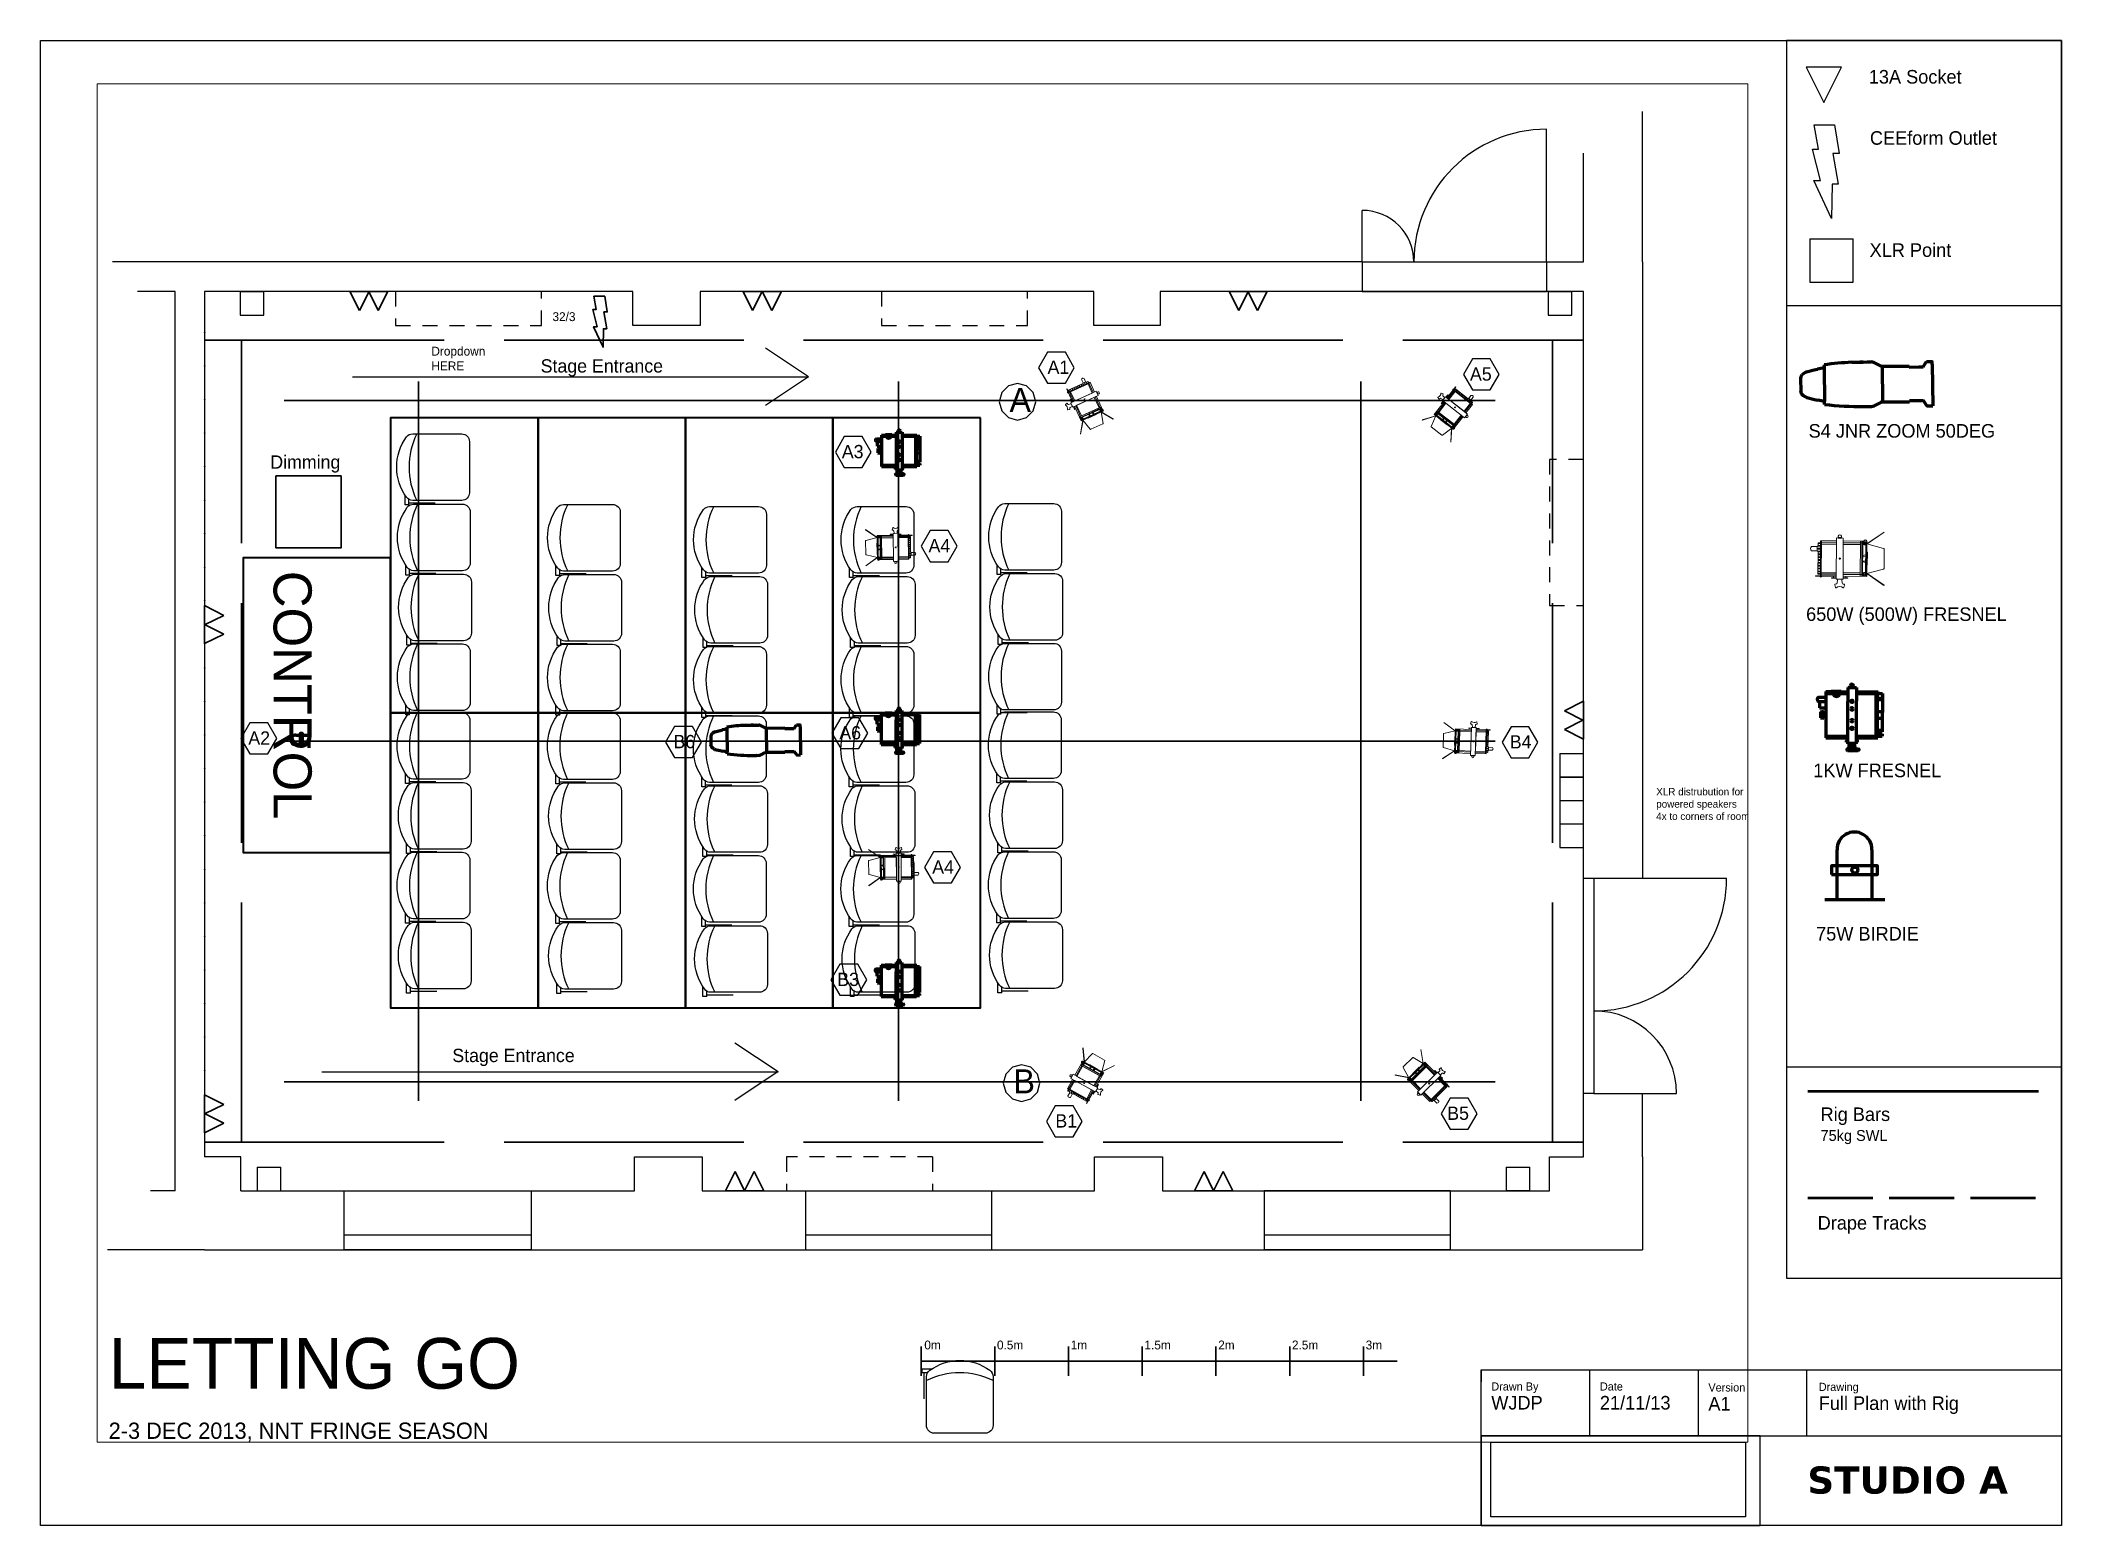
# Paper-space layout 'Print' of a CAD drawing. Header units: millimetres. Extents: x 4 to 2085, y 5 to 966.
# Drawn here: x 3.6 to 376, y 5.2 to 279 of the extents above; entities outside this region: 1.
# The model-space entities are those that its viewports show. They can reach past a viewport. Long polylines and large blocks are cut down to what shows.
import ezdxf

# ---------------------------------------------------------------- set-up
doc = ezdxf.new("R2010")
doc.units = ezdxf.units.MM
doc.linetypes.add('ACAD_ISO02W100', pattern=[15, 12, -3])
doc.linetypes.add('JIS_02_0.7', pattern=[1.35, 0.75, -0.6])
for name, color, linetype, lineweight in [('Curtain Track', 104, 'ACAD_ISO02W100', 30), ('DWG Frame', 7, 'Continuous', 0), ('LANTERNS', 7, 'Continuous', 20), ('LX', 7, 'Continuous', 60), ('Rig', 30, 'Continuous', 30), ('SCALE', 230, 'Continuous', 30), ('Sockets', 40, 'Continuous', 30), ('Staging', 96, 'Continuous', 35)]:
    doc.layers.add(name, color=color, linetype=linetype, lineweight=lineweight)
for name, color, linetype in [('Doors', 16, 'Continuous'), ('FRAME', 7, 'Continuous'), ('Key', 18, 'Continuous'), ('LX NOTES', 210, 'Continuous'), ('Notes', 10, 'Continuous'), ('Radiators', 19, 'JIS_02_0.7'), ('SEAT', 8, 'Continuous'), ('TEXT', 5, 'Continuous'), ('Windows', 150, 'Continuous'), ('XLR', 220, 'Continuous')]:
    doc.layers.add(name, color=color, linetype=linetype)
picture_1 = doc.add_image_def('image1.png', size_in_pixel=(400, 117))

# ---------------------------------------------------------------- blocks, each defined once
blk = doc.blocks.new('S4')
at = {"layer": 'LX'}
for p, q in [((1201.67, 495.42, 17732), (1201.69, 494.07, 17732)), ((1214.37, 496.59, 17732), (1218.16, 496.69, 17732)), ((1218.16, 496.69, 17732), (1219.69, 496.71, 17732)), ((1219.69, 496.71, 17732), (1221.5, 496.73, 17732)), ((1221.5, 496.73, 17732), (1221.41, 496.73, 17732)), ((1221.5, 496.73, 17732), (1223.34, 496.75, 17732)), ((1222.08, 496.74, 17732), (1223.34, 496.75, 17732)), ((1227.54, 494.96, 17732), (1224.56, 496.46, 17732)), ((1247.25, 494.46, 17732), (1248.82, 496.98, 17732)), ((1248.82, 496.98, 17732), (1251.43, 497, 17732)), ((1248.82, 496.98, 17732), (1251.47, 497, 17732)), ((1251.48, 495.66, 17732), (1251.47, 496.97, 17732)), ((1251.48, 495.67, 17732), (1251.65, 476.49, 17732)), ((1193.5, 492.16, 17732), (1197.1, 493.07, 17732)), ((1197.1, 493.07, 17732), (1198.65, 493.45, 17732)), ((1201.69, 494.07, 17732), (1198.65, 493.45, 17732)), ((1201.69, 494.07, 17732), (1201.82, 478.54, 17732)), ((1228.41, 494.76, 17732), (1240.89, 494.87, 17732)), ((1228.41, 494.76, 17732), (1228.56, 478.32, 17732)), ((1240.89, 494.87, 17732), (1240.89, 494.4, 17732)), ((1240.89, 494.4, 17732), (1245.33, 494.44, 17732)), ((1245.33, 494.44, 17732), (1246.56, 494.45, 17732)), ((1246.14, 494.45, 17732), (1246.76, 494.45, 17732)), ((1246.76, 494.45, 17732), (1246.85, 494.46, 17732)), ((1246.76, 494.45, 17732), (1247.25, 494.46, 17732)), ((1190.8, 489.45, 17732), (1190.8, 489.34, 17732)), ((1190.8, 489.33, 17732), (1190.86, 483.09, 17732)), ((1190.8, 489.22, 17732), (1190.8, 489.32, 17732)), ((1190.86, 482.96, 17732), (1190.86, 483.07, 17732)), ((1193.6, 480.3, 17732), (1197.22, 479.45, 17732)), ((1197.22, 479.45, 17732), (1198.78, 479.09, 17732)), ((1201.82, 478.54, 17732), (1198.78, 479.09, 17732)), ((1201.83, 477.18, 17732), (1201.82, 478.54, 17732)), ((1227.69, 478.1, 17732), (1224.73, 476.54, 17732)), ((1228.56, 478.32, 17732), (1241.03, 478.43, 17732)), ((1241.03, 478.9, 17732), (1247.39, 478.95, 17732)), ((1241.03, 478.9, 17732), (1241.03, 478.43, 17732)), ((1249, 476.48, 17732), (1247.39, 478.95, 17732)), ((1219.87, 476.21, 17732), (1221.59, 476.22, 17732)), ((1221.08, 476.22, 17732), (1221.2, 476.22, 17732)), ((1221.69, 476.22, 17732), (1221.59, 476.22, 17732)), ((1221.77, 476.22, 17732), (1223.52, 476.24, 17732)), ((1249.03, 476.46, 17732), (1251.65, 476.48, 17732))]:
    blk.add_line(p, q, dxfattribs=at)
for centre, radius, start, end in [((1220.01, 365.43, 17732), 131.27, 92.4657, 98.0308), ((1220.01, 365.43, 17732), 131.27, 90.1402, 90.8069), ((1223.36, 494.09, 17732), 2.66, 63.2933, 90.5069), ((1251.43, 496.97, 17732), 0.038, 0.5069, 90.5069), ((1251.29, 495.67, 17732), 0.19, 324.7406, 0.5069), ((1197.74, 483.72, 17732), 9.45, 116.6883, 132.1261), ((1228.39, 496.66, 17732), 1.9, 243.2933, 270.5069), ((1192.7, 489.34, 17732), 1.9, 133.097, 180.5069), ((1192.76, 483.11, 17732), 1.9, 180.5069, 227.9168), ((1197.7, 488.81, 17732), 9.45, 228.8877, 244.3255), ((1217.87, 607.47, 17732), 131.27, 262.983, 270.8736), ((1228.57, 476.42, 17732), 1.9, 90.5069, 117.7205), ((1223.49, 478.9, 17732), 2.66, 270.5069, 297.7205), ((1249.03, 476.5, 17732), 0.038, 213.1072, 270.5069)]:
    blk.add_arc(centre, radius, start, end, dxfattribs=at)
blk = doc.blocks.new('S4 New')
at = {"layer": 'Sockets'}
blk.add_blockref('S4', (494.94, 264.14), dxfattribs=at)
blk = doc.blocks.new('s4 new new')
at = {"layer": 'Sockets'}
blk.add_blockref('S4 New', (-1713.96, -753.72), dxfattribs=at)
blk = doc.blocks.new('A$C06720938')
at = {"layer": 'LANTERNS'}
for p, q in [((0, 339.5), (0.9, 340)), ((54.4, 260.1), (0.2, 339.4)), ((54.8, 261.4), (1, 339.9)), ((54.4, 260.1), (75.3, 336.8)), ((168.6, 338.7), (78.2, 339)), ((190.9, 259.6), (171.5, 336.4)), ((245, 338.9), (190.6, 260.9)), ((245.8, 338.3), (190.9, 259.6)), ((245, 338.9), (245.8, 338.4)), ((41.2, 151.2), (41.6, 260.2)), ((41.5, 237.2), (204.5, 236.5)), ((41.5, 230.2), (204.5, 229.5)), ((41.6, 260.2), (204.6, 259.5)), ((41.6, 246.2), (46.6, 246.2)), ((45.5, 245.2), (45.6, 246.2)), ((45.5, 245.2), (54.5, 245.1)), ((45.5, 242.7), (54.5, 242.6)), ((45.5, 237.2), (45.5, 242.7)), ((45.5, 237.2), (54.5, 237.1)), ((46.6, 246.2), (46.6, 260.2)), ((46.6, 257.7), (52.6, 257.6)), ((46.6, 252.7), (52.6, 252.6)), ((46.6, 250.2), (52.6, 250.1)), ((198.1, 255.5), (48.1, 256.2)), ((48.1, 256.2), (48.1, 254.2)), ((198.1, 253.5), (48.1, 254.2)), ((50.2, 151.2), (50.5, 237.2)), ((50.5, 237.2), (50.5, 242.7)), ((52.5, 245.1), (52.6, 260.1)), ((52.5, 239.6), (52.5, 242.6)), ((52.5, 240.6), (193.5, 240.1)), ((52.5, 239.6), (54.5, 239.6)), ((93.1, 260), (54.4, 260.1)), ((54.4, 260.1), (54.4, 256.1)), ((54.5, 242.6), (54.5, 245.1)), ((54.5, 239.6), (191.5, 239.1)), ((54.5, 239.6), (54.5, 237.1)), ((57.2, 151.1), (57.5, 230.1)), ((57.2, 151.1), (57.5, 230.1)), ((57.5, 240.6), (57.6, 260.1)), ((62.1, 260.1), (57.5, 240.6)), ((57.5, 230.1), (188.5, 229.6)), ((153.1, 261.7), (93.1, 262)), ((93.1, 256), (93.1, 262)), ((105, 255.9), (104.6, 257.9)), ((108.5, 240.4), (105.5, 253.9)), ((112, 240.4), (112.1, 253.9)), ((112.1, 255.9), (112.1, 259.9)), ((134, 240.3), (134.1, 253.8)), ((134.1, 255.8), (134.1, 259.8)), ((137.5, 240.3), (140.7, 253.8)), ((141.2, 255.8), (141.6, 257.8)), ((153.1, 255.7), (153.1, 261.7)), ((190.9, 259.6), (153.1, 259.7)), ((184.1, 259.6), (188.5, 240.1)), ((188.2, 150.6), (188.5, 229.6)), ((188.2, 150.6), (188.5, 229.6)), ((188.5, 240.1), (188.6, 259.6)), ((190.9, 259.6), (190.9, 255.6)), ((200.5, 244.5), (191.5, 244.6)), ((191.5, 242.1), (191.5, 244.6)), ((200.5, 242), (191.5, 242.1)), ((193.5, 239.1), (191.5, 239.1)), ((191.5, 239.1), (191.5, 236.6)), ((200.5, 236.5), (191.5, 236.6)), ((193.5, 244.6), (193.6, 259.6)), ((193.5, 239.1), (193.5, 242.1)), ((200.6, 257), (193.6, 257.1)), ((200.6, 252), (193.6, 252.1)), ((200.6, 249.5), (193.6, 249.6)), ((195.2, 150.6), (195.5, 236.6)), ((195.5, 236.6), (195.5, 242.1)), ((198.1, 255.5), (198.1, 253.5)), ((200.5, 244.5), (200.6, 249.5)), ((200.5, 236.5), (200.5, 242)), ((200.6, 252), (200.6, 257)), ((204.2, 150.5), (204.6, 259.5)), ((25.6, 142.8), (18.6, 142.8)), ((25.6, 127.8), (18.6, 127.8)), ((25.6, 127.8), (25.6, 142.8)), ((26.6, 141.8), (25.6, 141.8)), ((26.6, 128.8), (25.6, 128.8)), ((26.6, 127.3), (26.6, 143.3)), ((27.6, 143.3), (26.6, 143.3)), ((27.6, 127.3), (26.6, 127.3)), ((27.5, 119.3), (27.7, 151.3)), ((27.5, 119.3), (217.5, 118.5)), ((27.6, 127.3), (27.6, 143.3)), ((27.7, 151.3), (217.7, 150.5)), ((40.7, 46.7), (41, 119.2)), ((49.7, 36.9), (50, 119.2)), ((56.7, 50.1), (57, 119.1)), ((56.7, 50.1), (57, 119.1)), ((57, 119.1), (188, 118.6)), ((57.2, 151.1), (188.2, 150.6)), ((117.6, 134.9), (127.6, 134.8)), ((122.6, 139.9), (122.6, 129.9)), ((187.7, 49.6), (188, 118.6)), ((187.7, 49.6), (188, 118.6)), ((194.7, 36.3), (195, 118.6)), ((201.7, 49.5), (202, 118.5)), ((203.7, 46), (204, 118.5)), ((210.5, 104.5), (204, 107)), ((210.7, 164.5), (204.2, 162)), ((210.4, 97.5), (210.5, 118.5)), ((210.4, 97.5), (212.4, 97.5)), ((210.7, 150.5), (210.7, 171.5)), ((210.7, 171.5), (212.7, 171.5)), ((212.4, 97.5), (212.5, 118.5)), ((212.7, 150.5), (212.7, 171.5)), ((217.5, 118.5), (217.7, 150.5)), ((217.5, 124.5), (217.6, 144.5)), ((219.5, 124.5), (217.5, 124.5)), ((219.6, 144.5), (217.6, 144.5)), ((235, 122.8), (219.5, 124.5)), ((235.1, 145.9), (219.6, 144.5)), ((239.6, 114.2), (239.5, 117.8)), ((239.7, 150.9), (239.6, 154.3)), ((255.3, 153.1), (242.7, 156.7)), ((255.4, 115.3), (242.7, 111.8)), ((40.7, 50.2), (203.7, 49.5)), ((40.7, 46.7), (203.7, 46)), ((51.4, 35.2), (65.3, 35.1)), ((53.2, 36.9), (53.2, 46.6)), ((56.7, 50.1), (187.7, 49.6)), ((61.8, 36.9), (61.8, 46.6)), ((65.3, 30.6), (65.3, 46.6)), ((65.3, 30.6), (88, 30.5)), ((67, 5.1), (67.1, 30.6)), ((74.9, 36.8), (74.9, 46.6)), ((78.4, 36.8), (78.4, 46.5)), ((86, 5), (86.1, 30.5)), ((88, 30.5), (88, 46.5)), ((88, 35), (192.9, 34.6)), ((91.5, 36.7), (91.5, 46.5)), ((101.1, 36.7), (101.1, 46.4)), ((104.6, 36.7), (104.6, 46.4)), ((114.2, 36.6), (114.2, 46.4)), ((117.7, 36.6), (117.7, 46.4)), ((127.3, 36.6), (127.3, 46.3)), ((130.8, 36.6), (130.8, 46.3)), ((140.4, 36.5), (140.4, 46.3)), ((143.9, 36.5), (143.9, 46.3)), ((153.5, 36.5), (153.5, 46.2)), ((157, 36.5), (157, 46.2)), ((166.6, 36.4), (166.6, 46.2)), ((170.1, 36.4), (170.1, 46.2)), ((179.7, 36.4), (179.7, 46.1)), ((183.2, 36.4), (183.2, 46.1)), ((191.2, 36.3), (191.2, 46.1)), ((201.6, 22.5), (201.7, 46)), ((201.6, 22.5), (203.6, 22.5)), ((203.6, 22.5), (203.7, 43.1))]:
    blk.add_line(p, q, dxfattribs=at)
for centre, radius, start, end in [((78.2, 336), 3, 89.76212, 164.7479), ((168.6, 335.7), 3, 14.17888, 89.76212), ((43.8, 253.2), 7.33, 107.06868, 252.45557), ((20.3, 135.3), 7.68, 102.26692, 257.25733), ((234.5, 117.9), 5, 359.76212, 84.05153), ((234.7, 150.9), 5, 275.47272, 359.76212), ((242.1, 154.3), 2.5, 74.23801, 179.76212), ((242.1, 114.2), 2.5, 179.76212, 285.28624), ((277.5, 134.2), 26.5, 142.20936, 217.96618), ((254.8, 151.2), 2, 337.1742, 74.23801), ((254.8, 117.2), 2, 285.28624, 22.35005), ((51.4, 36.9), 1.75, 179.76212, 359.76212), ((63.5, 36.9), 1.75, 179.76212, 359.76212), ((76.5, 11.5), 11.5, 213.81147, 325.71278), ((76.6, 36.8), 1.75, 179.76212, 359.76212), ((89.7, 36.7), 1.75, 179.76212, 359.76212), ((102.8, 36.7), 1.75, 179.76212, 359.76212), ((115.9, 36.6), 1.75, 179.76212, 359.76212), ((129, 36.6), 1.75, 179.76212, 359.76212), ((142.1, 36.5), 1.75, 179.76212, 359.76212), ((155.2, 36.5), 1.75, 179.76212, 359.76212), ((168.3, 36.4), 1.75, 179.76212, 359.76212), ((181.4, 36.4), 1.75, 179.76212, 359.76212), ((192.9, 36.3), 1.75, 179.76212, 359.76212), ((203.7, 47.6), 2.5, 216.63202, 89.76212), ((203.7, 47.6), 4.5, 269.76212, 89.76212)]:
    blk.add_arc(centre, radius, start, end, dxfattribs=at)
blk = doc.blocks.new('650W')
at = {"layer": 'LX', "xscale": 0.1, "yscale": 0.1, "zscale": 0.1, "rotation": 270}
blk.add_blockref('A$C06720938', (1047.91, 436.15), dxfattribs=at)
blk = doc.blocks.new('650W new')
at = {"layer": 'Sockets'}
blk.add_blockref('650W', (-1060.82, -423.24), dxfattribs=at)
blk = doc.blocks.new('1KW')
at = {"layer": 'LX'}
for p, q in [((1047.79, 503.24), (1051.29, 503.23)), ((1051.3, 505.73), (1051.26, 484.43)), ((1051.3, 505.73), (1053.85, 505.73)), ((1051.3, 504.93), (1054.34, 504.93)), ((1053.85, 506.03), (1053.85, 505.73)), ((1053.85, 506.03), (1058.35, 506.02)), ((1054.6, 504.5), (1053.85, 505.73)), ((1057.6, 504.49), (1058.35, 505.72)), ((1057.86, 504.92), (1061.3, 504.91)), ((1058.35, 506.02), (1058.35, 505.72)), ((1058.35, 505.72), (1061.3, 505.71)), ((1061.3, 507.61), (1061.28, 495.06)), ((1061.3, 507.61), (1065.3, 507.61)), ((1062.4, 507.61), (1062.4, 507.91)), ((1062.4, 507.91), (1064.2, 507.91)), ((1062.55, 507.91), (1062.55, 508.51)), ((1062.55, 508.51), (1064.05, 508.51)), ((1062.9, 507.91), (1062.9, 508.51)), ((1063.7, 507.91), (1063.7, 508.51)), ((1064.05, 507.91), (1064.05, 508.51)), ((1064.2, 507.61), (1064.2, 507.91)), ((1065.3, 507.61), (1065.28, 495.06)), ((1065.3, 505.71), (1075.3, 505.69)), ((1065.3, 504.91), (1077.3, 504.88)), ((1074.3, 505.69), (1074.26, 484.39)), ((1074.9, 504.89), (1074.86, 485.19)), ((1074.89, 502.79), (1077.29, 502.78)), ((1075.3, 505.69), (1075.3, 504.89)), ((1077.3, 504.88), (1077.26, 487.28)), ((1077.3, 504.88), (1077.26, 487.28)), ((1047.79, 501.24), (1051.29, 501.23)), ((1048.29, 501.24), (1048.29, 498.24)), ((1048.29, 498.24), (1051.29, 498.23)), ((1048.78, 496.49), (1050.28, 496.68)), ((1048.78, 496.49), (1048.78, 493.69)), ((1048.78, 493.69), (1050.28, 493.48)), ((1050.28, 496.68), (1050.28, 493.48)), ((1050.28, 496.08), (1051.28, 496.08)), ((1050.28, 494.08), (1051.28, 494.08)), ((1061.28, 495.06), (1061.25, 481.91)), ((1065.28, 495.06), (1065.25, 481.91)), ((1074.88, 496.54), (1077.28, 496.53)), ((1074.88, 493.54), (1077.28, 493.53)), ((1074.89, 502.09), (1077.29, 502.08)), ((1051.26, 485.23), (1061.26, 485.21)), ((1051.26, 484.43), (1061.26, 484.41)), ((1065.26, 485.21), (1077.26, 485.18)), ((1065.26, 484.41), (1075.26, 484.39)), ((1074.86, 485.49), (1075.76, 485.49)), ((1074.87, 487.99), (1077.27, 487.98)), ((1075.26, 485.19), (1075.26, 484.39)), ((1075.76, 487.29), (1075.76, 485.49)), ((1075.76, 487.29), (1077.26, 487.28)), ((1075.76, 486.19), (1077.26, 486.18)), ((1076.06, 486.19), (1076.06, 485.49)), ((1076.06, 485.49), (1076.96, 485.48)), ((1076.96, 486.18), (1077.06, 486.18)), ((1076.96, 486.18), (1076.96, 485.48)), ((1077.06, 486.18), (1077.26, 485.88)), ((1077.26, 486.18), (1077.26, 485.18)), ((1077.26, 486.18), (1077.26, 485.18)), ((1060.76, 483.12), (1061.26, 483.76)), ((1060.76, 483.12), (1061.26, 483.11)), ((1060.76, 482.52), (1060.76, 483.12)), ((1060.76, 482.52), (1061.26, 482.51)), ((1065.25, 481.91), (1061.25, 481.91)), ((1061.25, 479.41), (1066.13, 479.41)), ((1061.25, 478.61), (1063.25, 478.41)), ((1061.95, 480.41), (1061.95, 481.91)), ((1061.95, 480.41), (1064.55, 480.41)), ((1063.25, 478.41), (1066.13, 478.61)), ((1064.55, 480.41), (1064.55, 481.91)), ((1065.26, 483.76), (1065.76, 483.11)), ((1065.26, 483.11), (1065.76, 483.11)), ((1065.26, 482.51), (1065.76, 482.51)), ((1065.76, 482.51), (1065.76, 483.11))]:
    blk.add_line(p, q, dxfattribs=at)
for points in [[(1057.09, 504.48, 0.170999), (1057.04, 504.66, 0.104844), (1056.81, 504.85, 0.06644), (1056.51, 504.96, 0.052582), (1056.11, 505.01, 0.052582), (1055.7, 504.98, 0.06644), (1055.4, 504.87, 0.104844), (1055.16, 504.69, 0.170999), (1055.1, 504.52, 0.170999), (1055.16, 504.34, 0.104844), (1055.38, 504.15, 0.06644), (1055.69, 504.03, 0.052582), (1056.09, 503.98, 0.052582), (1056.49, 504.02, 0.06644), (1056.8, 504.12, 0.104844), (1057.03, 504.3, 0.170999)], [(1057.01, 504.39, 0.170999), (1056.97, 504.5, 0.104844), (1056.78, 504.67, 0.06644), (1056.5, 504.77, 0.052582), (1056.12, 504.82, 0.052582), (1055.74, 504.79, 0.06644), (1055.46, 504.69, 0.104844), (1055.26, 504.53, 0.170999), (1055.21, 504.42, 0.170999), (1055.25, 504.31, 0.104844), (1055.45, 504.14, 0.06644), (1055.72, 504.04, 0.052582), (1056.1, 503.99, 0.052582), (1056.49, 504.02, 0.06644), (1056.77, 504.12, 0.104844), (1056.97, 504.28, 0.170999)]]:
    blk.add_lwpolyline(points, format="xyb", close=True, dxfattribs=at)
for centre in [(1063.29, 501.31), (1063.27, 488.78)]:
    blk.add_circle(centre, 0.55, dxfattribs=at)
for centre, radius, start, end in [((1048.44, 502.24), 1.19, 122.86046, 236.9244), ((1056.1, 505.14), 1.63, 203.17247, 336.61239), ((1063.3, 508.35), 0.767, 12.06262, 167.72224), ((1063.28, 497.8), 0.55, 359.89243, 179.89243), ((1063.28, 497.8), 0.55, 179.89243, 359.89243), ((1063.27, 492.3), 0.55, 359.89243, 179.89243), ((1063.27, 492.3), 0.55, 179.89243, 359.89243), ((1061.25, 479.01), 0.4, 89.89243, 269.89243), ((1060.94, 480.38), 1.02, 287.93974, 1.86108), ((1065.55, 480.36), 0.999, 177.21079, 252.5581), ((1066.13, 479.01), 0.4, 269.89243, 89.89243)]:
    blk.add_arc(centre, radius, start, end, dxfattribs=at)
blk = doc.blocks.new('1KW new')
at = {"layer": 'Sockets'}
blk.add_blockref('1KW', (-1063.35, -495.11), dxfattribs=at)
blk = doc.blocks.new('birdie')
at = {"layer": 'LX'}
for p, q in [((648.71, 334.03), (648.71, 343.18)), ((655.13, 343.18), (655.13, 334.03)), ((646.49, 334.03), (657.54, 334.03))]:
    blk.add_line(p, q, dxfattribs=at)
blk.add_lwpolyline([(647.69, 338.64), (656.15, 338.64), (656.15, 340.21), (647.69, 340.21)], close=True, dxfattribs=at)
blk.add_circle((652, 339.46), 0.548, dxfattribs=at)
blk.add_arc((651.92, 343.26), 3.21, 358.6216, 181.3784, dxfattribs=at)
blk = doc.blocks.new('birdie new')
at = {"layer": 'LX'}
blk.add_blockref('birdie', (-651.97, -339.47), dxfattribs=at)
blk = doc.blocks.new('1525059p')
at = {"layer": 'SEAT'}
for p, q in [((0.005, -0.012), (0.005, 0.013)), ((0.005, 0.013), (0.067, 0.013)), ((0.005, -0.012), (0.04, -0.012)), ((0.017, -0.012), (0.017, -0.182))]:
    blk.add_line(p, q, dxfattribs=at)
blk.add_lwpolyline([(0.463, -0.037), (0.463, -0.353, -0.414214), (0.413, -0.403), (0.083, -0.403, -0.414214), (0.033, -0.353), (0.033, -0.037, -0.238831), (0.054, 0.003, -0.32753), (0.443, 0.003, -0.238831)], format="xyb", close=True, dxfattribs=at)
blk.add_arc((0.248, -0.5), 0.487, 63.8162, 116.1838, dxfattribs=at)

msp = doc.modelspace()

# ---------------------------------------------------------------- linework, layer by layer
for p, q in [((975, 630), (975, 732)), ((935, 630), (935, 703.7)), ((-20, 630), (-62.3, 630)), ((785, 630), (-20, 630)), ((910, 630), (935, 630)), ((975, 630), (975, 212)), ((-20, 610), (-45.4, 610)), ((-20, 0), (-20, 610)), ((129.5, 610), (0, 610)), ((0, 610), (0, 605)), ((0, 605), (0, 68)), ((228.5, 610), (129.5, 610)), ((290.5, 610), (228.5, 610)), ((290.5, 587), (290.5, 610)), ((459, 610), (336, 610)), ((336, 610), (336, 587)), ((558, 610), (459, 610)), ((603, 610), (558, 610)), ((603, 587), (603, 610)), ((785, 610), (648, 610)), ((648, 610), (648, 587)), ((910, 610), (785, 610)), ((935, 610), (910, 610)), ((935, 496), (935, 610)), ((336, 587), (290.5, 587)), ((648, 587), (603, 587)), ((935, 128.1), (935, 498.1)), ((935, 397), (935, 496)), ((935, 66), (935, 212)), ((0, 68), (0, 23)), ((935, 23), (935, 66)), ((975, 23), (975, 66)), ((24.5, 23), (0, 23)), ((24.5, 0), (24.5, 23)), ((291.5, 0), (291.5, 23)), ((291.5, 23), (337.5, 23)), ((337.5, 23), (337.5, 0)), ((603.5, 0), (603.5, 23)), ((603.5, 23), (649.5, 23)), ((649.5, 23), (649.5, 0)), ((912, 0), (912, 23)), ((912, 23), (935, 23)), ((975, 23), (975, -40)), ((-20, 0), (-36.6, 0)), ((24.5, 0), (94.5, 0)), ((94.5, 0), (221.5, 0)), ((221.5, 0), (291.5, 0)), ((337.5, 0), (407.5, 0)), ((407.5, 0), (533.5, 0)), ((533.5, 0), (603.5, 0)), ((649.5, 0), (718.5, 0)), ((718.5, 0), (844.5, 0)), ((844.5, 0), (912, 0)), ((-20, -40), (-65.7, -40)), ((0, -40), (-20, -40)), ((0, -40), (975, -40))]:
    msp.add_line(p, q)
at = {"layer": 'Curtain Track'}
for p, q in [((0, 577), (935, 577)), ((25, 33), (25, 577)), ((914, 33), (914, 577)), ((0, 33), (935, 33))]:
    msp.add_line(p, q, dxfattribs=at)
at = {"layer": 'Doors'}
for p, q in [((910, 630), (910, 720)), ((785, 630), (785, 665)), ((785, 630), (785, 610)), ((785, 630), (910, 630)), ((910, 630), (910, 610)), ((785, 610), (820, 610)), ((820, 610), (910, 610)), ((935, 122), (935, 212)), ((935, 212), (942, 212)), ((942, 212), (1032, 212)), ((942, 212), (942, 66)), ((935, 66), (935, 122)), ((942, 66), (935, 66)), ((942, 66), (998, 66))]:
    msp.add_line(p, q, dxfattribs=at)
for centre, radius, start, end in [((910, 630), 90, 90, 180), ((785, 630), 35, 0, 90), ((942, 212), 90, 270, 0), ((942, 66), 56, 0, 90)]:
    msp.add_arc(centre, radius, start, end, dxfattribs=at)
at = {"layer": 'LX NOTES'}
for points in [[(565.4, 558.3), (571.5, 547.7), (583.7, 547.7), (589.7, 558.3), (583.7, 568.8), (571.5, 568.8)], [(853.6, 553.7), (859.7, 543.2), (871.8, 543.2), (877.9, 553.7), (871.8, 564.3), (859.7, 564.3)], [(538.8, 535.2), (540.5, 529), (545, 524.4), (551.2, 522.8), (557.4, 524.4), (561.9, 529), (563.6, 535.2), (561.9, 541.4), (557.4, 545.9), (551.2, 547.6), (545, 545.9), (540.5, 541.4)], [(427.7, 501.1), (433.7, 490.6), (445.9, 490.6), (452, 501.1), (445.9, 511.6), (433.7, 511.6)], [(486, 437.3), (492.1, 426.7), (504.2, 426.7), (510.3, 437.3), (504.2, 447.8), (492.1, 447.8)], [(24.7, 306.8), (30.7, 296.3), (42.9, 296.3), (49, 306.8), (42.9, 317.4), (30.7, 317.4)], [(425.4, 310.4), (431.5, 299.9), (443.6, 299.9), (449.7, 310.4), (443.6, 320.9), (431.5, 320.9)], [(312.6, 304.4), (318.6, 293.9), (330.8, 293.9), (336.9, 304.4), (330.8, 314.9), (318.6, 314.9)], [(879.8, 304.2), (885.9, 293.7), (898, 293.7), (904.1, 304.2), (898, 314.8), (885.9, 314.8)], [(488.2, 219.3), (494.3, 208.8), (506.4, 208.8), (512.5, 219.3), (506.4, 229.8), (494.3, 229.8)], [(424.7, 143.1), (430.7, 132.6), (442.9, 132.6), (449, 143.1), (442.9, 153.7), (430.7, 153.7)], [(541.6, 73), (543.2, 66.8), (547.8, 62.3), (554, 60.6), (560.2, 62.3), (564.7, 66.8), (566.4, 73), (564.7, 79.2), (560.2, 83.8), (554, 85.4), (547.8, 83.8), (543.2, 79.2)], [(570.8, 47.1), (576.8, 36.6), (589, 36.6), (595.1, 47.1), (589, 57.7), (576.8, 57.7)], [(838.5, 52.3), (844.6, 41.8), (856.8, 41.8), (862.8, 52.3), (856.8, 62.8), (844.6, 62.8)]]:
    msp.add_lwpolyline(points, close=True, dxfattribs=at)
at = {"layer": 'Radiators'}
for p, q in [((129.5, 610), (129.5, 587)), ((228.5, 587), (228.5, 610)), ((459, 610), (459, 587)), ((558, 587), (558, 610)), ((129.5, 587), (228.5, 587)), ((459, 587), (558, 587)), ((935, 496), (912, 496)), ((912, 496), (912, 397)), ((912, 397), (935, 397)), ((493.5, 23), (394.5, 23)), ((394.5, 23), (394.5, 0)), ((493.5, 23), (493.5, 0))]:
    msp.add_line(p, q, dxfattribs=at)
at = {"layer": 'Rig'}
for p, q in [((145, 536), (145, 549)), ((470.5, 536), (470.5, 549)), ((784, 61), (784, 549)), ((784, 536), (54, 536)), ((54, 536), (145, 536)), ((145, 536), (145, 74)), ((470.5, 536), (470.5, 74)), ((784, 536), (875, 536)), ((875, 305), (54, 305)), ((784, 74), (54, 74)), ((145, 74), (145, 61)), ((470.5, 74), (470.5, 61)), ((784, 74), (875, 74))]:
    msp.add_line(p, q, dxfattribs=at)
for p in [(0, 582.2), (0, 559.5), (0, 536.7), (0, 514), (0, 491.2), (0, 468.4), (0, 445.7), (0, 422.9), (0, 400.2), (0, 371), (0, 354.6), (0, 331.9), (0, 309.1), (0, 286.4), (0, 263.6), (0, 240.8), (0, 218.1), (0, 195.3), (0, 172.6), (0, 149.8), (0, 127), (0, 104.3), (0, 81.5)]:
    msp.add_point(p, dxfattribs=at)
at = {"layer": 'SCALE'}
for p, q in [((485.8, -105.6), (485.8, -125.6)), ((535.8, -115.6), (535.8, -105.6)), ((585.8, -115.6), (585.8, -105.6)), ((635.8, -115.6), (635.8, -105.6)), ((685.8, -115.6), (685.8, -105.6)), ((735.8, -115.6), (735.8, -105.6)), ((785.8, -115.6), (785.8, -105.6)), ((485.8, -115.6), (808.7, -115.6)), ((485.8, -115.6), (535.8, -115.6)), ((535.8, -115.6), (535.8, -125.6)), ((535.8, -115.6), (585.8, -115.6)), ((585.8, -115.6), (585.8, -125.6)), ((585.8, -115.6), (635.8, -115.6)), ((635.8, -115.6), (635.8, -125.6)), ((635.8, -115.6), (685.8, -115.6)), ((685.8, -115.6), (685.8, -125.6)), ((685.8, -115.6), (735.8, -115.6)), ((685.8, -115.6), (735.8, -115.6)), ((735.8, -115.6), (735.8, -125.6)), ((735.8, -115.6), (785.8, -115.6)), ((785.8, -115.6), (785.8, -125.6))]:
    msp.add_line(p, q, dxfattribs=at)
at = {"layer": 'Sockets'}
for p, q in [((111.6, 610), (98.6, 610)), ((98.6, 610), (105.1, 597)), ((105.1, 597), (111.6, 610)), ((124.3, 610), (111.3, 610)), ((111.3, 610), (117.8, 597)), ((117.8, 597), (124.3, 610)), ((378.1, 610), (365.1, 610)), ((365.1, 610), (371.6, 597)), ((371.6, 597), (378.1, 610)), ((391.1, 610), (378.1, 610)), ((378.1, 610), (384.6, 597)), ((384.6, 597), (391.1, 610)), ((707.7, 610), (694.7, 610)), ((694.7, 610), (701.2, 597)), ((701.2, 597), (707.7, 610)), ((720.4, 610), (707.4, 610)), ((707.4, 610), (713.9, 597)), ((713.9, 597), (720.4, 610)), ((13, 390.3), (0, 396.9)), ((0, 396.9), (0, 383.8)), ((0, 383.8), (13, 390.3)), ((13, 377.6), (0, 384.2)), ((0, 384.2), (0, 371.1)), ((0, 371.1), (13, 377.6)), ((935, 332.1), (922, 325.5)), ((935, 319), (935, 332.1)), ((922, 325.5), (935, 319)), ((935, 319.4), (922, 312.8)), ((935, 306.3), (935, 319.4)), ((922, 312.8), (935, 306.3)), ((13, 58.6), (0, 65.1)), ((0, 65.1), (0, 52.1)), ((0, 52.1), (13, 58.6)), ((13, 45.9), (0, 52.4)), ((0, 52.4), (0, 39.4)), ((0, 39.4), (13, 45.9)), ((359.7, 13), (353.2, 0)), ((366.2, 0), (359.7, 13)), ((372.7, 13), (366.2, 0)), ((366.2, 0), (379.2, 0)), ((379.2, 0), (372.7, 13)), ((677.7, 13), (671.2, 0)), ((684.2, 0), (677.7, 13)), ((690.7, 13), (684.2, 0)), ((697.2, 0), (690.7, 13)), ((353.2, 0), (366.2, 0)), ((671.2, 0), (684.2, 0)), ((684.2, 0), (697.2, 0))]:
    msp.add_line(p, q, dxfattribs=at)
msp.add_lwpolyline([(263.9, 606.7), (271.4, 606.7), (273.1, 596.1), (270.8, 596.1), (272.7, 584.7), (270.5, 584.7), (270.2, 572.1), (263.8, 586.1), (266.2, 586.1), (263.2, 597.7), (265.5, 597.7), (263.9, 606.7)], dxfattribs=at)
msp.add_lwpolyline([(48.4, 484.9), (92.6, 484.9), (92.6, 436), (48.4, 436)], close=True, dxfattribs=at)
at = {"layer": 'Staging'}
for points in [[(226.1, 524.2), (126.1, 524.2), (126.1, 324.2), (226.1, 324.2)], [(326.1, 524.2), (226.1, 524.2), (226.1, 324.2), (326.1, 324.2)], [(426.1, 524.2), (326.1, 524.2), (326.1, 324.2), (426.1, 324.2)], [(526.1, 524.2), (426.1, 524.2), (426.1, 324.2), (526.1, 324.2)], [(126.1, 429.4), (26.1, 429.4), (26.1, 229.4), (126.1, 229.4)], [(226.1, 324.2), (126.1, 324.2), (126.1, 124.2), (226.1, 124.2)], [(326.1, 324.2), (226.1, 324.2), (226.1, 124.2), (326.1, 124.2)], [(426.1, 324.2), (326.1, 324.2), (326.1, 124.2), (426.1, 124.2)], [(526.1, 324.2), (426.1, 324.2), (426.1, 124.2), (526.1, 124.2)]]:
    msp.add_lwpolyline(points, close=True, dxfattribs=at)
at = {"layer": 'TEXT'}
for p, q in [((409.6, 552), (380.3, 571.5)), ((100.3, 552), (409.6, 552)), ((409.6, 552.1), (380.3, 532.6)), ((388.9, 80.7), (359.6, 100.2)), ((79.6, 80.7), (388.9, 80.7)), ((388.9, 80.8), (359.6, 61.2))]:
    msp.add_line(p, q, dxfattribs=at)
at = {"layer": 'Windows'}
for p, q in [((94.5, 0), (94.5, -30)), ((94.5, 0), (221.5, 0)), ((221.5, 0), (221.5, -30)), ((844.5, 0), (718.5, 0)), ((718.5, 0), (718.5, -30)), ((407.5, 0), (407.5, -30)), ((407.5, 0), (533.5, 0)), ((533.5, 0), (533.5, -30)), ((844.5, 0), (844.5, -30)), ((221.5, -30), (94.5, -30)), ((94.5, -30), (94.5, -40)), ((221.5, -40), (94.5, -40)), ((221.5, -30), (221.5, -40)), ((533.5, -30), (407.5, -30)), ((407.5, -30), (407.5, -40)), ((407.5, -40), (533.5, -40)), ((533.5, -30), (533.5, -40)), ((844.5, -30), (718.5, -30)), ((718.5, -30), (718.5, -40)), ((844.5, -40), (718.5, -40)), ((844.5, -30), (844.5, -40))]:
    msp.add_line(p, q, dxfattribs=at)
at = {"layer": 'XLR'}
for p, q in [((24.1, 610), (24.1, 594)), ((24.1, 610), (40.1, 610)), ((40.1, 594), (40.1, 610)), ((911, 610), (911, 594)), ((911, 610), (927, 610)), ((927, 594), (927, 610)), ((24.1, 594), (40.1, 594)), ((911, 594), (927, 594)), ((919, 296.6), (919, 280.6)), ((919, 296.6), (935, 296.6)), ((935, 280.6), (935, 296.6)), ((919, 280.7), (919, 264.7)), ((919, 280.7), (935, 280.7)), ((919, 280.6), (935, 280.6)), ((935, 264.7), (935, 280.7)), ((919, 264.8), (919, 248.8)), ((919, 264.8), (935, 264.8)), ((919, 264.7), (935, 264.7)), ((935, 248.8), (935, 264.8)), ((919, 248.8), (935, 248.8)), ((919, 248.8), (919, 232.8)), ((919, 248.8), (935, 248.8)), ((935, 232.8), (935, 248.8)), ((919, 232.8), (935, 232.8)), ((35.7, 16), (35.7, 0)), ((35.7, 16), (51.7, 16)), ((51.7, 0), (51.7, 16)), ((882.5, 16.1), (882.5, 0.1)), ((882.5, 16.1), (898.5, 16.1)), ((898.5, 0.1), (898.5, 16.1)), ((882.5, 0.1), (898.5, 0.1)), ((35.7, 0), (51.7, 0))]:
    msp.add_line(p, q, dxfattribs=at)

# ---------------------------------------------------------------- block references
at = {"layer": 'LX'}
for p, rotation in [((595.8, 537.2), 294.4648248302952), ((847.7, 532.3), 232.3972123803055), ((469.2, 437.1), 180.8373906954108), ((860.9, 305.4), 178.3689243795052), ((471.3, 220.1), 180.8373906954108), ((596.8, 72.2), 61.36131127228336), ((831.2, 72.7), 134.9241002036055)]:
    msp.add_blockref('650W new', p, dxfattribs=dict(at, rotation=rotation))
for name, p in [('1KW new', (471.1, 502)), ('s4 new new', (371.5, 308.7)), ('1KW new', (470.9, 313.3)), ('1KW new', (470.9, 142.4))]:
    msp.add_blockref(name, p, dxfattribs=at)
at = {"layer": 'LX NOTES', "rotation": 90}
msp.add_blockref('birdie new', (65.5, 305.9), dxfattribs=at)
at = {"layer": 'Staging', "xscale": 105, "yscale": 105, "zscale": 105, "rotation": 90}
for p in [(137.3, 464.8), (538.7, 417.5), (137.8, 417.1), (239.6, 416.9), (338.6, 415.5), (438.6, 415.5), (138.6, 369.6), (240.4, 369.4), (339.4, 368), (439.4, 368), (539.5, 370), (137.8, 322.3), (239.6, 322.1), (538.7, 322.7), (338.6, 320.6), (438.6, 320.6), (137.6, 275.8), (239.5, 275.6), (338.5, 273.5), (438.5, 273.5), (538.5, 276.2), (138.4, 228.3), (240.3, 228.1), (339.3, 226.1), (439.3, 226.1), (539.3, 228.7), (137.6, 181), (239.5, 180.8), (338.5, 178.7), (438.5, 178.7), (538.5, 181.3), (138.4, 133.5), (240.3, 133.3), (339.3, 131.2), (439.3, 131.2), (539.3, 133.8)]:
    msp.add_blockref('1525059p', p, dxfattribs=at)
at = {"layer": 'Staging', "xscale": 105, "yscale": 105, "zscale": 105}
msp.add_blockref('1525059p', (486, -122.1), dxfattribs=at)

# ---------------------------------------------------------------- texts
at = {"layer": 'LX NOTES', "attachment_point": 1}
for s, width, heights, insert, char_height in [('A1', 12.115, [0], (571.6, 563.1), 9), ('A5', 12.115, [0], (858, 558.5), 9), ('A', 15.437, [13], (545.8, 544.6), 16.3), ('A3', 12.115, [0], (432.1, 505.9), 9), ('A4', 12.115, [0], (490.9, 442.1), 9), ('A6', 12.115, [0], (430.4, 315.2), 9), ('A2', 12.115, [0], (29.7, 311.6), 9), ('B6', 12.115, [0], (317.9, 309.2), 9), ('B4', 12.115, [0], (885, 309), 9), ('A4', 12.115, [0], (493.4, 224.1), 9), ('B3', 12.115, [0], (429, 147.9), 9), ('B', 15.437, [13], (548.5, 82.4), 16.3), ('B5', 12.115, [0], (842.6, 57.1), 9), ('B1', 12.115, [0], (576.9, 51.9), 9)]:
    msp.add_mtext_dynamic_manual_height_columns(s, width=width, gutter_width=12.5, heights=heights, dxfattribs=dict(at, insert=insert, char_height=char_height))
at = {"layer": 'Notes', "insert": (153.8, 572.5), "char_height": 6, "width": 126.256, "attachment_point": 1}
msp.add_mtext('Dropdown\\PHERE', dxfattribs=at)
at = {"layer": 'SCALE', "attachment_point": 1}
for s, insert, char_height, width in [(' 0m', (485.8, -101.6), 6, 25.742), (' {\\H1.5x;0.5m}', (535.8, -101.6), 4, 21.902), (' {\\H1.5x;1m}', (585.8, -101.6), 4, 19.848), (' {\\H1.5x;1.5m}', (635.8, -101.6), 4, 38.018), (' {\\H1.5x;2m}', (685.8, -101.6), 4, 18.122), (' {\\H1.5x;2.5m}', (735.8, -101.6), 4, 40.124), (' {\\H1.5x;3m}', (785.8, -101.6), 4, 16.694)]:
    msp.add_mtext(s, dxfattribs=dict(at, insert=insert, char_height=char_height, width=width))
at = {"layer": 'Sockets', "insert": (235.9, 595.9), "char_height": 6, "width": 20.581, "attachment_point": 1}
msp.add_mtext('32/3', dxfattribs=at)
at = {"layer": 'Sockets', "insert": (44.6, 498.8), "char_height": 9, "attachment_point": 1}
msp.add_mtext_dynamic_manual_height_columns('Dimming', width=44.207, gutter_width=12.5, heights=[0], dxfattribs=at)
at = {"layer": 'TEXT', "char_height": 9, "attachment_point": 1}
for insert in [(227.9, 564), (168, 96.3)]:
    msp.add_mtext('Stage Entrance', dxfattribs=dict(at, insert=insert))
at = {"layer": 'TEXT', "insert": (72.6, 420.5), "char_height": 25.8, "attachment_point": 1, "rotation": 270}
msp.add_mtext_dynamic_manual_height_columns('CONTROL', width=16.404, gutter_width=12.5, heights=[0], dxfattribs=at)
at = {"layer": 'XLR', "insert": (984.3, 273.2), "char_height": 5, "width": 128.231, "attachment_point": 1}
msp.add_mtext('XLR distrubution for\\Ppowered speakers\\P4x to corners of room', dxfattribs=at)

psp = doc.layouts.new('Print')

# ---------------------------------------------------------------- linework, layer by layer
at = {"layer": 'FRAME'}
for p, q in [((325.32, 278.99), (340.12, 278.99)), ((325.32, 230.13), (375.99, 230.13)), ((325.32, 89.81), (375.99, 89.81)), ((269.07, 33.92), (269.07, 31.74)), ((289.07, 21.79), (289.07, 33.92)), ((309.07, 21.79), (309.07, 33.92)), ((329.07, 21.79), (329.07, 33.92)), ((269.07, 21.79), (289.07, 21.79)), ((289.07, 21.79), (309.07, 21.79)), ((309.07, 21.79), (329.07, 21.79)), ((329.07, 21.79), (349.07, 21.79))]:
    psp.add_line(p, q, dxfattribs=at)
for points in [[(3.56, 278.99), (375.99, 278.99), (375.99, 5.22), (3.56, 5.22)], [(375.99, 278.99), (325.32, 278.99), (325.32, 50.86), (375.99, 50.83)], [(375.99, 5.22), (269.07, 5.22), (269.07, 33.92), (375.99, 33.92)], [(320.43, 21.79), (269.07, 21.79), (269.07, 5.22), (320.43, 5.22)], [(375.99, 5.22), (320.43, 5.22), (320.43, 21.79), (375.99, 21.79)]]:
    psp.add_lwpolyline(points, close=True, dxfattribs=at)
at = {"layer": 'Key', "color": 30}
for p, q in [((335.44, 274.04), (328.94, 274.04)), ((328.94, 274.04), (332.19, 267.54)), ((332.19, 267.54), (335.44, 274.04))]:
    psp.add_line(p, q, dxfattribs=at)
at = {"layer": 'Key', "color": 220}
for p, q in [((329.59, 242.41), (329.59, 234.41)), ((329.59, 242.41), (337.59, 242.41)), ((337.59, 234.41), (337.59, 242.41)), ((329.59, 234.41), (337.59, 234.41))]:
    psp.add_line(p, q, dxfattribs=at)
at = {"layer": 'Key', "color": 30, "lineweight": 50}
psp.add_line((329.21, 85.28), (371.77, 85.28), dxfattribs=at)
at = {"layer": 'Key', "color": 96, "linetype": 'ACAD_ISO02W100', "lineweight": 50}
psp.add_line((329.21, 65.65), (371.77, 65.65), dxfattribs=at)
at = {"layer": 'Key', "color": 30}
psp.add_lwpolyline([(330.41, 263.46), (334.16, 263.46), (335.01, 258.17), (333.86, 258.17), (334.8, 252.49), (333.74, 252.49), (333.58, 246.17), (330.37, 253.17), (331.56, 253.17), (330.07, 258.97), (331.2, 258.97), (330.41, 263.46)], dxfattribs=at)

# ---------------------------------------------------------------- block references
at = {"layer": 'LX NOTES'}
for name, p in [('S4 New', (338.12, 204.42)), ('birdie new', (337.88, 126.07))]:
    psp.add_blockref(name, p, dxfattribs=at)
at = {"layer": 'LX NOTES', "xscale": 0.4, "yscale": 0.4, "zscale": 0.4}
for name, p in [('s4 new new', (339.19, 216.86)), ('650W new', (334.89, 183.21)), ('1KW new', (337.4, 154.7))]:
    psp.add_blockref(name, p, dxfattribs=at)

# ---------------------------------------------------------------- texts
at = {"layer": 'Key', "char_height": 2.5, "attachment_point": 1}
for s, insert, width in [('13A Socket', (340.47, 273.54), 32.9327), ('CEEform Outlet', (340.68, 262.26), 27.1825), ('XLR Point', (340.62, 241.59), 24.7431), ('Rig Bars\\P{\\H0.8x;75kg SWL}', (331.58, 82.3), 32.9394), ('Drape Tracks', (331.05, 62.28), 32.9394)]:
    psp.add_mtext(s, dxfattribs=dict(at, insert=insert, width=width))
for s, insert in [('S4 JNR ZOOM 50DEG', (329.38, 208.27)), ('650W (500W) FRESNEL', (328.92, 174.48)), ('1KW FRESNEL', (330.24, 145.68)), ('75W BIRDIE', (330.76, 115.57))]:
    psp.add_mtext(s, dxfattribs=dict(at, insert=insert))
at = {"layer": 'TEXT', "insert": (16.13, 39.81), "char_height": 9.3581, "attachment_point": 1}
psp.add_mtext_dynamic_manual_height_columns('LETTING GO\\P{\\H0.32058x;2-3 DEC 2013, NNT FRINGE SEASON}', width=151.4488, gutter_width=12.5, heights=[0], dxfattribs=at)
at = {"layer": 'TEXT', "attachment_point": 1}
for s, insert, char_height, width in [('{\\H0.6x;Drawn By\\P}WJDP', (270.91, 31.62), 2.5, 15.6672), ('{\\H0.6x;Date}\\P21/11/13', (290.92, 31.62), 2.5, 25.75), ('{\\H0.6x;Version}\\PA1', (310.91, 31.43), 2.5, 42.503), ('{\\H0.6x;Drawing}\\PFull Plan with Rig', (331.25, 31.54), 2.5, 42.503), ('{\\fVerdana|b1|i0|c0|p34;STUDIO A}', (329.15, 16.12), 5, 38.6401)]:
    psp.add_mtext(s, dxfattribs=dict(at, insert=insert, char_height=char_height, width=width))

# ---------------------------------------------------------------- pictures from other files: only their frames are drawn
at = {"layer": 'FRAME', "color": 7, "true_color": 0xffffff}
image = psp.add_image(picture_1, insert=(270.82, 6.84), size_in_units=(46.94, 13.73), dxfattribs=at)
image.dxf.flags = 7

# ---------------------------------------------------------------- viewports
at = {"layer": 'DWG Frame', "color": 7, "true_color": 0xffffff}
psp.add_viewport(center=(166.08, 145.79), size=(304.16, 250.3397), view_center_point=(486.73, 290.14), view_height=921.1558, dxfattribs=at)

doc.saveas('drawing.dxf')
